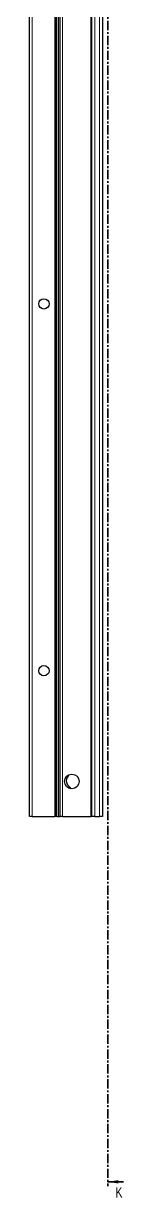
# Model space of a CAD drawing. Header units: millimetres. Extents: x -199 to 5557, y -1847 to 1507.
# Drawn here: x 2628 to 2692, y -1111 to -311 of the extents above; entities that cross this region are included whole.
import ezdxf

# ---------------------------------------------------------------- set-up
doc = ezdxf.new("R2010")
doc.units = ezdxf.units.MM
doc.linetypes.add('CENTER', pattern=[10.16, 6.35, -1.27, 1.27, -1.27])
doc.styles.add('SLDTEXTSTYLE0', font='TXT', dxfattribs={"width": 0.75})

msp = doc.modelspace()

# ---------------------------------------------------------------- linework, layer by layer
at = {"color": 7, "linetype": 'CENTER', "lineweight": 35}
msp.add_line((2681.61, 1499.09), (2681.61, -1103.67), dxfattribs=at)
at = {"color": 7, "linetype": 'Continuous', "lineweight": 25}
for p, q in [((2628.18, -851.79), (2628.18, 247.21)), ((2647.97, 247.21), (2647.97, -851.79)), ((2648.01, 247.21), (2648.01, -851.79)), ((2670.68, -851.79), (2670.68, 247.21)), ((2677.88, 247.21), (2677.88, -851.79)), ((2646.18, -326.54), (2646.18, -278.04)), ((2646.24, -326.65), (2646.18, -326.54)), ((2646.18, -326.54), (2646.18, -328.04)), ((2646.18, -328.04), (2646.24, -327.94)), ((2646.18, -376.54), (2646.18, -328.04)), ((2646.24, -327.94), (2646.24, -326.65)), ((2646.24, -376.65), (2646.18, -376.54)), ((2646.18, -376.54), (2646.18, -378.04)), ((2646.18, -378.04), (2646.24, -377.94)), ((2646.18, -426.54), (2646.18, -378.04)), ((2646.24, -377.94), (2646.24, -376.65)), ((2646.24, -426.65), (2646.18, -426.54)), ((2646.18, -426.54), (2646.18, -428.04)), ((2646.18, -428.04), (2646.24, -427.94)), ((2646.18, -476.54), (2646.18, -428.04)), ((2646.24, -427.94), (2646.24, -426.65)), ((2646.24, -476.65), (2646.18, -476.54)), ((2646.18, -476.54), (2646.18, -478.04)), ((2646.18, -478.04), (2646.24, -477.94)), ((2646.18, -526.54), (2646.18, -478.04)), ((2646.24, -477.94), (2646.24, -476.65)), ((2646.24, -526.65), (2646.18, -526.54)), ((2646.18, -526.54), (2646.18, -528.04)), ((2646.18, -528.04), (2646.24, -527.94)), ((2646.18, -576.54), (2646.18, -528.04)), ((2646.24, -527.94), (2646.24, -526.65)), ((2646.24, -576.65), (2646.18, -576.54)), ((2646.18, -576.54), (2646.18, -578.04)), ((2646.18, -578.04), (2646.24, -577.94)), ((2646.18, -626.54), (2646.18, -578.04)), ((2646.24, -577.94), (2646.24, -576.65)), ((2646.24, -626.65), (2646.18, -626.54)), ((2646.18, -626.54), (2646.18, -628.04)), ((2646.18, -628.04), (2646.24, -627.94)), ((2646.18, -676.54), (2646.18, -628.04)), ((2646.24, -627.94), (2646.24, -626.65)), ((2646.24, -676.65), (2646.18, -676.54)), ((2646.18, -676.54), (2646.18, -678.04)), ((2646.18, -678.04), (2646.24, -677.94)), ((2646.18, -726.54), (2646.18, -678.04)), ((2646.24, -677.94), (2646.24, -676.65)), ((2646.24, -726.65), (2646.18, -726.54)), ((2646.18, -726.54), (2646.18, -728.04)), ((2646.18, -728.04), (2646.24, -727.94)), ((2646.18, -776.54), (2646.18, -728.04)), ((2646.24, -727.94), (2646.24, -726.65)), ((2646.24, -776.65), (2646.18, -776.54)), ((2646.18, -776.54), (2646.18, -778.04)), ((2646.18, -778.04), (2646.24, -777.94)), ((2646.18, -826.54), (2646.18, -778.04)), ((2646.24, -777.94), (2646.24, -776.65)), ((2646.24, -826.65), (2646.18, -826.54)), ((2646.18, -826.54), (2646.18, -828.04)), ((2646.18, -828.04), (2646.24, -827.94)), ((2646.18, -851.79), (2646.18, -828.04)), ((2646.24, -827.94), (2646.24, -826.65)), ((2656.23, -832.73), (2656.23, -832.32)), ((2630.18, -851.79), (2628.18, -851.79)), ((2630.18, -851.79), (2645.53, -851.79)), ((2646.18, -851.79), (2645.53, -851.79)), ((2646.77, -851.79), (2646.18, -851.79)), ((2646.77, -851.79), (2647.97, -851.79)), ((2647.97, -851.79), (2648.01, -851.79)), ((2648.01, -851.79), (2649.21, -851.79)), ((2650.63, -851.79), (2649.21, -851.79)), ((2650.63, -851.79), (2670.03, -851.79)), ((2670.68, -851.79), (2670.03, -851.79)), ((2672.68, -851.79), (2670.68, -851.79)), ((2672.68, -851.79), (2675.88, -851.79)), ((2677.88, -851.79), (2675.88, -851.79))]:
    msp.add_line(p, q, dxfattribs=at)
at = {"color": 8, "linetype": 'Continuous', "lineweight": 18}
for p, q in [((2630.18, 247.21), (2630.18, -851.79)), ((2645.53, -851.79), (2645.53, 247.21)), ((2646.77, 247.21), (2646.77, -851.79)), ((2649.21, -851.79), (2649.21, 247.21)), ((2650.63, 247.21), (2650.63, -851.79)), ((2670.03, -851.79), (2670.03, 247.21)), ((2672.68, 247.21), (2672.68, -851.79)), ((2675.88, -851.79), (2675.88, 247.21))]:
    msp.add_line(p, q, dxfattribs=at)
at = {"color": 7, "linetype": 'Continuous', "lineweight": 35}
msp.add_line((2692.25, -1100.67), (2681.61, -1100.67), dxfattribs=at)
at = {"color": 7, "linetype": 'Continuous', "lineweight": 25}
for centre, radius in [((2638.08, -502.29), 3.5), ((2638.08, -752.29), 3.5), ((2657.03, -827.79), 5)]:
    msp.add_circle(centre, radius, dxfattribs=at)
for centre, radius, start, end in [((2658.53, -827.29), 5.25, 126.18914, 240.85926), ((2655.73, -832.32), 0.5, 0, 60.85926)]:
    msp.add_arc(centre, radius, start, end, dxfattribs=at)
at = {"color": 7, "linetype": 'Continuous', "lineweight": 35}
msp.add_solid([(2681.61, -1100.67), (2688.61, -1101.79), (2688.61, -1099.55)], dxfattribs=at)

# ---------------------------------------------------------------- texts
at = {"color": 7, "linetype": 'Continuous', "insert": (2686.75, -1104.37), "char_height": 7, "attachment_point": 1, "style": 'SLDTEXTSTYLE0'}
msp.add_mtext('K', dxfattribs=at)

doc.saveas('drawing.dxf')
